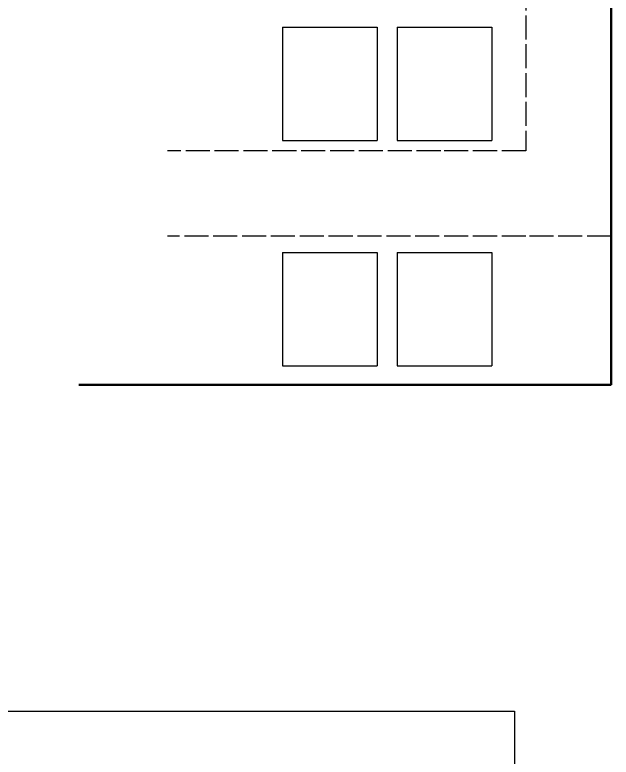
# Model space of a CAD drawing. Header units: millimetres. Extents: x -9564 to 78776, y -25260 to 24346.
# Drawn here: x 51783 to 58080, y -16225 to -8382 of the extents above; entities that cross this region are included whole.
import ezdxf

# ---------------------------------------------------------------- set-up
doc = ezdxf.new("R2010")
doc.units = ezdxf.units.MM
doc.header["$LTSCALE"] = 100
doc.linetypes.add('DASHEDX2', pattern=[3.048, 2.54, -0.508])
doc.layers.add('Area circulacion', color=50, linetype='DASHEDX2')
doc.layers.add('Mesas-estantes', color=230, linetype='Continuous')
doc.layers.add('MURO', color=7, linetype='Continuous', lineweight=50)

msp = doc.modelspace()

# ---------------------------------------------------------------- linework, layer by layer
msp.add_lwpolyline([(48702.46, -15738.961), (57059.351, -15738.961), (57059.351, -21642.473), (48702.46, -21642.473)])
at = {"layer": 'Area circulacion', "linetype": 'DASHEDX2'}
for p, q in [((57179.848, -7167.662), (57179.848, -9820.178)), ((58079.848, -7167.662), (58079.848, -9820.178)), ((56279.848, -9820.178), (53395.085, -9820.178)), ((57179.848, -9820.178), (56279.848, -9820.178)), ((58079.848, -9820.178), (58079.848, -10720.178)), ((57179.848, -10720.178), (53395.085, -10720.178)), ((58079.848, -10720.178), (57179.848, -10720.178))]:
    msp.add_line(p, q, dxfattribs=at)
at = {"layer": 'Mesas-estantes'}
for p, q in [((54608.285, -8512.388), (55108.285, -8512.388)), ((54608.285, -8512.388), (54608.285, -9711.011)), ((55108.285, -8512.388), (55608.285, -8512.388)), ((55608.285, -8512.388), (55608.285, -9711.011)), ((55821.307, -8512.388), (56321.307, -8512.388)), ((55821.307, -8512.388), (55821.307, -9711.011)), ((56321.307, -8512.388), (56821.307, -8512.388)), ((56821.307, -8512.388), (56821.307, -9711.011)), ((54608.285, -9711.011), (55108.285, -9711.011)), ((55108.285, -9711.011), (55608.285, -9711.011)), ((55821.307, -9711.011), (56321.307, -9711.011)), ((56321.307, -9711.011), (56821.307, -9711.011)), ((54608.285, -10892.209), (55108.285, -10892.209)), ((54608.285, -10892.209), (54608.285, -12090.832)), ((55108.285, -10892.209), (55608.285, -10892.209)), ((55608.285, -10892.209), (55608.285, -12090.832)), ((55821.307, -10892.209), (56321.307, -10892.209)), ((55821.307, -10892.209), (55821.307, -12090.832)), ((56321.307, -10892.209), (56821.307, -10892.209)), ((56821.307, -10892.209), (56821.307, -12090.832)), ((54608.285, -12090.832), (55108.285, -12090.832)), ((55108.285, -12090.832), (55608.285, -12090.832)), ((55821.307, -12090.832), (56321.307, -12090.832)), ((56321.307, -12090.832), (56821.307, -12090.832))]:
    msp.add_line(p, q, dxfattribs=at)
at = {"layer": 'MURO', "color": 0}
for p, q in [((58079.848, -8184.139), (58079.848, -12090.832)), ((58079.848, -12090.832), (58079.848, -12290.832)), ((54100.528, -12290.832), (52459.454, -12290.832)), ((58079.848, -12290.832), (54100.528, -12290.832))]:
    msp.add_line(p, q, dxfattribs=at)

doc.saveas('drawing.dxf')
